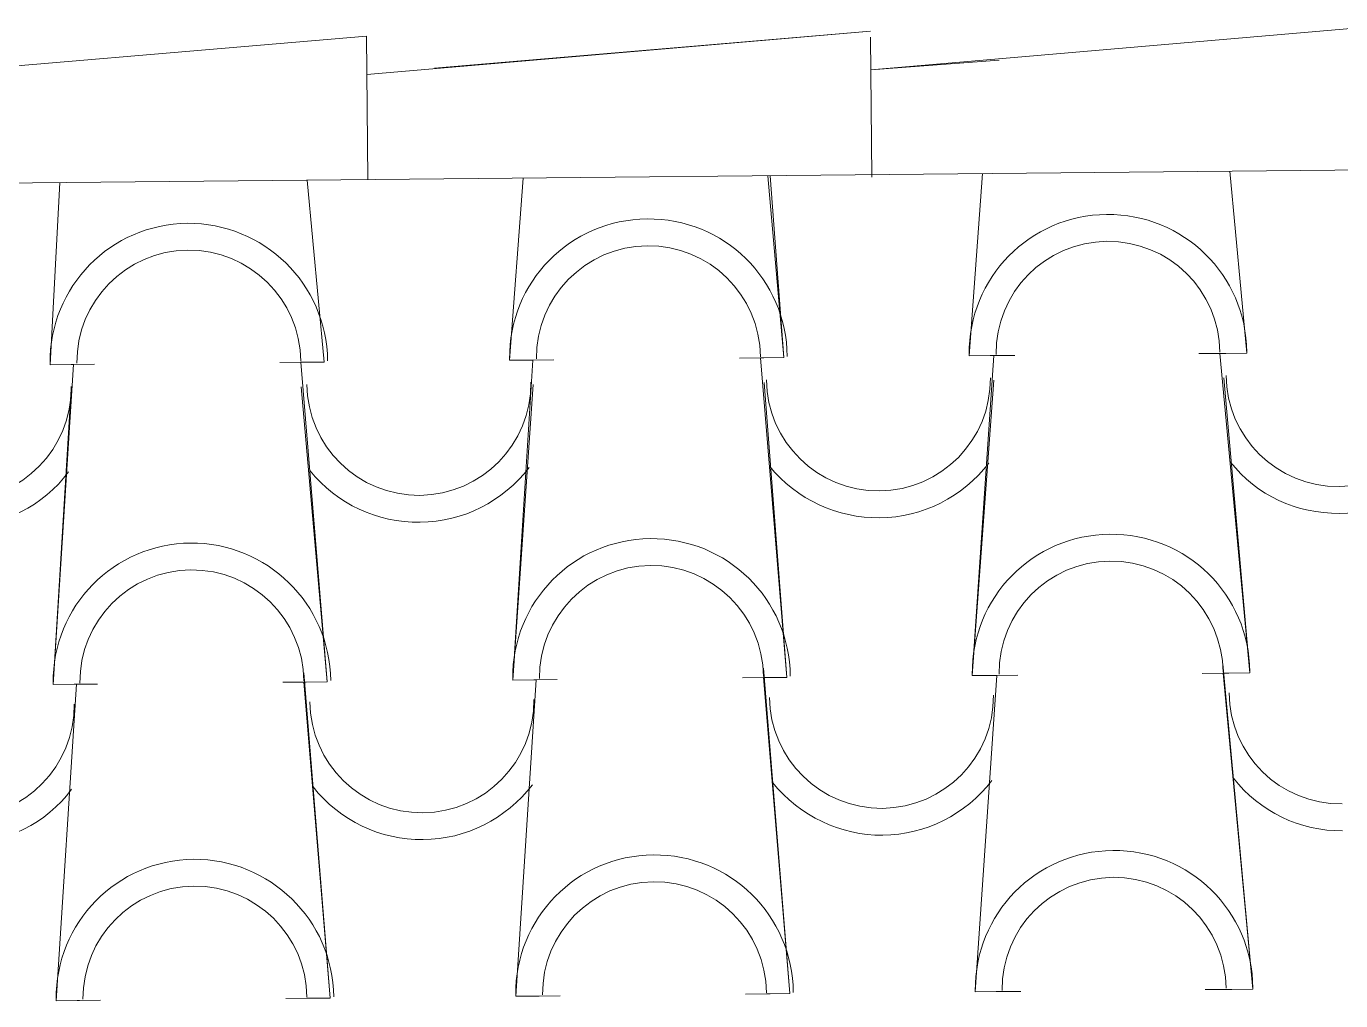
# Model space of a CAD drawing. Header units: millimetres. Extents: x 36985 to 49607, y -23856 to -17842.
# Drawn here: x 44586 to 45503, y -18547 to -17867 of the extents above; entities that cross this region are included whole.
import ezdxf

# ---------------------------------------------------------------- set-up
doc = ezdxf.new("R2010")
doc.units = ezdxf.units.MM
doc.layers.add('A-COB-___-___-EXI', color=250, linetype='Continuous', lineweight=25)

msp = doc.modelspace()

# ---------------------------------------------------------------- linework, layer by layer
at = {"layer": 'A-COB-___-___-EXI', "color": 18, "lineweight": 9}
for p, q in [((45175.06, -17874.7), (45176, -17972.44)), ((45098.2, -18098.63), (45114.49, -18098.47)), ((45261.1, -18097.06), (45243.99, -18097.22)), ((45258.65, -18097.08), (45275.76, -18096.92)), ((45423.17, -18095.5), (45404.44, -18095.68)), ((45419.1, -18095.54), (45437.83, -18095.36)), ((44616.86, -18103.25), (44633.15, -18103.1)), ((44778.94, -18101.69), (44762.65, -18101.85)), ((44939.39, -18100.15), (44923.1, -18100.31)), ((45425.32, -18318.66), (45406.59, -18318.84)), ((45421.25, -18318.7), (45439.98, -18318.52)), ((44619.01, -18326.41), (44635.3, -18326.26)), ((44781.08, -18324.86), (44764.79, -18325.01)), ((45260.8, -18320.24), (45277.9, -18320.08)), ((44621.13, -18547.13), (44637.42, -18546.98)), ((44942.02, -18544.05), (44958.31, -18543.89))]:
    msp.add_line(p, q, dxfattribs=at)
at = {"layer": 'A-COB-___-___-EXI', "color": 18, "lineweight": 9, "flags": 128}
for points in [[(45530.29, -17969.03), (45529.31, -17867.23), (45175.28, -17897.51), (45264.82, -17890.95)], [(44824.14, -17974.19), (44823.18, -17874.02), (44466.7, -17904.32)], [(44823.44, -17900.89), (45175.02, -17870.63), (44870.63, -17896.37)], [(37541.28, -18044.22), (48962.39, -17934.4), (48974.2, -18061.36), (48957.91, -18061.51), (48974.2, -18061.36), (48957.91, -18061.51), (48974.2, -18061.36), (48962.39, -17934.4), (48974.2, -18061.36), (48957.91, -18061.51), (48976.35, -18284.52), (48960.06, -18284.67), (48978.47, -18505.23), (48962.18, -18505.39), (48978.47, -18505.23), (48962.18, -18505.39), (48978.47, -18505.23), (48962.18, -18505.39), (48978.47, -18505.23), (48960.06, -18284.67), (48976.35, -18284.52), (48960.06, -18284.67)], [(45253.36, -17970.07), (45243.99, -18097.22), (45261.1, -18097.06), (45243.99, -18097.22), (45261.1, -18097.06), (45243.99, -18097.22), (45253.36, -17970.07), (45243.99, -18097.22), (45261.1, -18097.06), (45246.14, -18320.38), (45263.24, -18320.22), (45246.14, -18320.38), (45261.26, -18114.16), (45246.14, -18320.38), (45263.24, -18320.22), (45248.26, -18541.1), (45265.36, -18540.94), (45248.26, -18541.1), (45265.36, -18540.94), (45248.26, -18541.1), (45265.36, -18540.94), (45248.26, -18541.1), (45265.36, -18540.94), (45248.26, -18541.1), (45265.36, -18540.94), (45248.26, -18541.1), (45263.24, -18320.22), (45246.14, -18320.38), (45263.24, -18320.22), (45246.14, -18320.38)], [(45426.02, -17968.41), (45437.83, -18095.36), (45419.1, -18095.54), (45437.83, -18095.36), (45419.1, -18095.54), (45437.83, -18095.36), (45426.02, -17968.41), (45437.83, -18095.36), (45419.1, -18095.54), (45439.98, -18318.52), (45421.25, -18318.7), (45439.98, -18318.52), (45421.25, -18318.7), (45439.98, -18318.52), (45421.71, -18112.62), (45439.98, -18318.52), (45421.25, -18318.7), (45442.1, -18539.24), (45423.37, -18539.42), (45442.1, -18539.24), (45423.37, -18539.42), (45442.1, -18539.24), (45423.37, -18539.42), (45442.1, -18539.24), (45423.37, -18539.42), (45442.1, -18539.24), (45423.37, -18539.42), (45442.1, -18539.24), (45423.37, -18539.42), (45442.1, -18539.24), (45421.18, -18312.18), (45442.1, -18539.24), (45423.37, -18539.42)], [(44622.76, -18547.12), (44606.47, -18547.27), (44622.76, -18547.12), (44606.47, -18547.27), (44620.64, -18326.4), (44604.35, -18326.56), (44618.49, -18103.24), (44602.2, -18103.39), (44609.12, -17976.26), (44602.2, -18103.39), (44618.49, -18103.24), (44602.2, -18103.39), (44618.49, -18103.24)], [(44779.45, -18324.87), (44795.74, -18324.71), (44779.45, -18324.87), (44795.74, -18324.71), (44777.31, -18101.71), (44793.6, -18101.55), (44781.79, -17974.6), (44793.6, -18101.55), (44777.31, -18101.71), (44793.6, -18101.55), (44777.31, -18101.71)], [(44943.65, -18544.03), (44927.36, -18544.19), (44943.65, -18544.03), (44927.36, -18544.19), (44941.53, -18323.31), (44925.24, -18323.47), (44939.55, -18117.26), (44925.24, -18323.47), (44941.53, -18323.31), (44925.24, -18323.47), (44939.55, -18117.26), (44925.24, -18323.47), (44941.53, -18323.31), (44927.36, -18544.19), (44943.65, -18544.03), (44927.36, -18544.19), (44943.65, -18544.03), (44927.36, -18544.19), (44943.65, -18544.03), (44927.36, -18544.19), (44943.65, -18544.03), (44927.36, -18544.19), (44941.53, -18323.31), (44925.24, -18323.47), (44941.53, -18323.31), (44925.24, -18323.47), (44939.39, -18100.15), (44923.1, -18100.31), (44932.46, -17973.15)], [(45116.64, -18321.63), (45100.35, -18321.79), (45116.64, -18321.63), (45100.35, -18321.79), (45116.64, -18321.63), (45098.2, -18098.63), (45114.49, -18098.47), (45103.5, -17971.51), (45114.49, -18098.47), (45098.2, -18098.63), (45114.49, -18098.47), (45098.2, -18098.63), (45114.49, -18098.47), (45105.13, -17971.49), (45114.49, -18098.47), (45098.2, -18098.63), (45114.49, -18098.47), (45098.2, -18098.63), (45114.49, -18098.47), (45105.13, -17971.49)], [(45100.29, -18315.27), (45118.76, -18542.35), (45102.47, -18542.5), (45118.76, -18542.35), (45100.35, -18321.79), (45116.64, -18321.63), (45100.81, -18115.71), (45116.64, -18321.63), (45100.35, -18321.79), (45116.64, -18321.63), (45100.81, -18115.71), (45116.64, -18321.63), (45100.35, -18321.79), (45116.64, -18321.63), (45100.35, -18321.79), (45118.76, -18542.35), (45102.47, -18542.5), (45118.76, -18542.35), (45102.47, -18542.5), (45118.76, -18542.35), (45102.47, -18542.5), (45118.76, -18542.35), (45102.47, -18542.5), (45118.76, -18542.35), (45102.47, -18542.5), (45118.76, -18542.35), (45100.29, -18315.27), (45118.76, -18542.35), (45102.47, -18542.5)], [(44606.47, -18547.27), (44620.64, -18326.4), (44604.35, -18326.56), (44620.64, -18326.4), (44604.35, -18326.56), (44620.64, -18326.4), (44606.47, -18547.27), (44622.76, -18547.12), (44606.47, -18547.27), (44622.76, -18547.12), (44606.47, -18547.27), (44622.76, -18547.12), (44606.47, -18547.27), (44620.64, -18326.4), (44604.35, -18326.56), (44617.03, -18120.36), (44604.35, -18326.56), (44620.64, -18326.4), (44604.35, -18326.56), (44617.03, -18120.36)], [(44777.47, -18118.81), (44795.74, -18324.71), (44779.45, -18324.87), (44795.74, -18324.71), (44779.45, -18324.87), (44795.74, -18324.71), (44777.47, -18118.81), (44795.74, -18324.71), (44779.45, -18324.87), (44797.87, -18545.43), (44781.58, -18545.59), (44797.87, -18545.43), (44781.58, -18545.59), (44797.87, -18545.43), (44781.58, -18545.59), (44797.87, -18545.43), (44781.58, -18545.59), (44797.87, -18545.43), (44779.39, -18318.36), (44797.87, -18545.43), (44781.58, -18545.59), (44797.87, -18545.43), (44779.39, -18318.36)], [(44941.53, -18323.31), (44927.36, -18544.19), (44941.53, -18323.31), (44925.24, -18323.47), (44941.53, -18323.31), (44925.24, -18323.47)], [(45263.24, -18320.22), (45248.26, -18541.1), (45265.36, -18540.94), (45248.26, -18541.1)], [(44766.92, -18545.73), (44783.21, -18545.57), (44766.92, -18545.73), (44783.21, -18545.57)], [(45104.92, -18542.48), (45087.81, -18542.64), (45104.92, -18542.48), (45087.81, -18542.64), (45104.92, -18542.48), (45087.81, -18542.64)]]:
    msp.add_lwpolyline(points, dxfattribs=at)
for points in [[(44609.12, -17976.26), (44602.2, -18103.39), (44618.49, -18103.24), (44602.2, -18103.39), (44618.49, -18103.24), (44602.2, -18103.39)], [(44781.79, -17974.6), (44793.6, -18101.55), (44777.31, -18101.71), (44793.6, -18101.55), (44777.31, -18101.71), (44793.6, -18101.55)], [(44932.46, -17973.15), (44923.1, -18100.31), (44939.39, -18100.15), (44923.1, -18100.31), (44939.39, -18100.15), (44923.1, -18100.31), (44932.46, -17973.15), (44923.1, -18100.31), (44939.39, -18100.15), (44923.1, -18100.31), (44939.39, -18100.15), (44923.1, -18100.31)], [(45083.54, -18098.77), (45100.65, -18098.6)], [(44954.05, -18100.01), (44937.76, -18100.17)], [(44956.19, -18323.17), (44939.9, -18323.33)], [(45085.69, -18321.93), (45102.79, -18321.76)], [(45408.71, -18539.56), (45427.44, -18539.38), (45408.71, -18539.56), (45427.44, -18539.38)], [(45280.02, -18540.8), (45262.92, -18540.96)]]:
    msp.add_lwpolyline(points, close=True, dxfattribs=at)
at = {"layer": 'A-COB-___-___-EXI', "color": 18, "lineweight": 9}
for points in [[(45437.82, -18094.54), (45437.31, -18040.79), (45393.73, -17998.04), (45339.97, -17998.56)], [(45437.82, -18094.54), (45437.31, -18040.79), (45393.73, -17998.04), (45339.97, -17998.56)], [(45437.82, -18094.54), (45437.31, -18040.79), (45393.73, -17998.04), (45339.97, -17998.56)], [(45437.82, -18094.54), (45437.31, -18040.79), (45393.73, -17998.04), (45339.97, -17998.56)], [(45437.82, -18094.54), (45437.31, -18040.79), (45393.73, -17998.04), (45339.97, -17998.56)], [(45437.82, -18094.54), (45437.31, -18040.79), (45393.73, -17998.04), (45339.97, -17998.56)], [(44796.03, -18100.72), (44795.52, -18046.96), (44751.12, -18004.22), (44698.18, -18004.73)], [(44796.03, -18100.72), (44795.52, -18046.96), (44751.12, -18004.22), (44698.18, -18004.73)], [(44796.03, -18100.72), (44795.52, -18046.96), (44751.12, -18004.22), (44698.18, -18004.73)], [(44796.03, -18100.72), (44795.52, -18046.96), (44751.12, -18004.22), (44698.18, -18004.73)], [(44796.03, -18100.72), (44795.52, -18046.96), (44751.12, -18004.22), (44698.18, -18004.73)], [(44796.03, -18100.72), (44795.52, -18046.96), (44751.12, -18004.22), (44698.18, -18004.73)], [(44796.03, -18100.72), (44795.52, -18046.96), (44751.12, -18004.22), (44698.18, -18004.73)], [(44796.03, -18100.72), (44795.52, -18046.96), (44751.12, -18004.22), (44698.18, -18004.73)], [(45116.93, -18097.63), (45116.41, -18043.88), (45072.83, -18001.13), (45019.08, -18001.64)], [(45116.93, -18097.63), (45116.41, -18043.88), (45072.83, -18001.13), (45019.08, -18001.64)], [(45116.93, -18097.63), (45116.41, -18043.88), (45072.83, -18001.13), (45019.08, -18001.64)], [(45116.93, -18097.63), (45116.41, -18043.88), (45072.83, -18001.13), (45019.08, -18001.64)], [(45116.93, -18097.63), (45116.41, -18043.88), (45072.83, -18001.13), (45019.08, -18001.64)], [(45116.93, -18097.63), (45116.41, -18043.88), (45072.83, -18001.13), (45019.08, -18001.64)], [(45116.93, -18097.63), (45116.41, -18043.88), (45072.83, -18001.13), (45019.08, -18001.64)], [(45116.93, -18097.63), (45116.41, -18043.88), (45072.83, -18001.13), (45019.08, -18001.64)], [(45116.93, -18097.63), (45116.41, -18043.88), (45072.83, -18001.13), (45019.08, -18001.64)], [(45116.93, -18097.63), (45116.41, -18043.88), (45072.83, -18001.13), (45019.08, -18001.64)], [(44777.3, -18100.9), (44776.89, -18057.73), (44741.53, -18023.05), (44698.36, -18023.46)], [(44777.3, -18100.9), (44776.89, -18057.73), (44741.53, -18023.05), (44698.36, -18023.46)], [(44777.3, -18100.9), (44776.89, -18057.73), (44741.53, -18023.05), (44698.36, -18023.46)], [(44777.3, -18100.9), (44776.89, -18057.73), (44741.53, -18023.05), (44698.36, -18023.46)], [(44777.3, -18100.9), (44776.89, -18057.73), (44741.53, -18023.05), (44698.36, -18023.46)], [(44777.3, -18100.9), (44776.89, -18057.73), (44741.53, -18023.05), (44698.36, -18023.46)], [(44777.3, -18100.9), (44776.89, -18057.73), (44741.53, -18023.05), (44698.36, -18023.46)], [(44777.3, -18100.9), (44776.89, -18057.73), (44741.53, -18023.05), (44698.36, -18023.46)], [(45098.2, -18097.81), (45097.78, -18054.64), (45062.42, -18019.96), (45019.26, -18020.37)], [(45098.2, -18097.81), (45097.78, -18054.64), (45062.42, -18019.96), (45019.26, -18020.37)], [(45098.2, -18097.81), (45097.78, -18054.64), (45062.42, -18019.96), (45019.26, -18020.37)], [(45098.2, -18097.81), (45097.78, -18054.64), (45062.42, -18019.96), (45019.26, -18020.37)], [(45098.2, -18097.81), (45097.78, -18054.64), (45062.42, -18019.96), (45019.26, -18020.37)], [(45098.2, -18097.81), (45097.78, -18054.64), (45062.42, -18019.96), (45019.26, -18020.37)], [(45098.2, -18097.81), (45097.78, -18054.64), (45062.42, -18019.96), (45019.26, -18020.37)], [(45098.2, -18097.81), (45097.78, -18054.64), (45062.42, -18019.96), (45019.26, -18020.37)], [(45098.2, -18097.81), (45097.78, -18054.64), (45062.42, -18019.96), (45019.26, -18020.37)], [(45098.2, -18097.81), (45097.78, -18054.64), (45062.42, -18019.96), (45019.26, -18020.37)], [(45419.09, -18094.73), (45418.68, -18051.56), (45383.32, -18016.87), (45340.15, -18017.29)], [(45419.09, -18094.73), (45418.68, -18051.56), (45383.32, -18016.87), (45340.15, -18017.29)], [(45419.09, -18094.73), (45418.68, -18051.56), (45383.32, -18016.87), (45340.15, -18017.29)], [(45419.09, -18094.73), (45418.68, -18051.56), (45383.32, -18016.87), (45340.15, -18017.29)], [(45419.09, -18094.73), (45418.68, -18051.56), (45383.32, -18016.87), (45340.15, -18017.29)], [(45419.09, -18094.73), (45418.68, -18051.56), (45383.32, -18016.87), (45340.15, -18017.29)], [(44781.53, -18117.15), (44781.94, -18160.31), (44817.3, -18195), (44860.47, -18194.58)], [(44781.53, -18117.15), (44781.94, -18160.31), (44817.3, -18195), (44860.47, -18194.58)], [(45102.43, -18114.06), (45102.84, -18157.23), (45138.2, -18191.91), (45181.36, -18191.5)], [(45423.32, -18110.97), (45423.74, -18154.14), (45459.09, -18188.83), (45502.26, -18188.41)], [(45426.34, -18171.22), (45444.49, -18194.67), (45473.12, -18207.43), (45502.44, -18207.14)], [(44783.74, -18177.4), (44802.7, -18200.84), (44830.51, -18213.6), (44860.65, -18213.31)], [(44783.74, -18177.4), (44802.7, -18200.84), (44830.51, -18213.6), (44860.65, -18213.31)], [(45104.63, -18174.31), (45123.59, -18197.75), (45152.22, -18210.51), (45181.54, -18210.23)], [(44798.18, -18323.88), (44797.66, -18270.12), (44753.27, -18227.38), (44700.33, -18227.89)], [(44798.18, -18323.88), (44797.66, -18270.12), (44753.27, -18227.38), (44700.33, -18227.89)], [(44798.18, -18323.88), (44797.66, -18270.12), (44753.27, -18227.38), (44700.33, -18227.89)], [(44798.18, -18323.88), (44797.66, -18270.12), (44753.27, -18227.38), (44700.33, -18227.89)], [(44798.18, -18323.88), (44797.66, -18270.12), (44753.27, -18227.38), (44700.33, -18227.89)], [(44798.18, -18323.88), (44797.66, -18270.12), (44753.27, -18227.38), (44700.33, -18227.89)], [(44798.18, -18323.88), (44797.66, -18270.12), (44753.27, -18227.38), (44700.33, -18227.89)], [(44798.18, -18323.88), (44797.66, -18270.12), (44753.27, -18227.38), (44700.33, -18227.89)], [(45119.07, -18320.79), (45118.56, -18267.04), (45074.98, -18224.29), (45021.22, -18224.8)], [(45119.07, -18320.79), (45118.56, -18267.04), (45074.98, -18224.29), (45021.22, -18224.8)], [(45119.07, -18320.79), (45118.56, -18267.04), (45074.98, -18224.29), (45021.22, -18224.8)], [(45119.07, -18320.79), (45118.56, -18267.04), (45074.98, -18224.29), (45021.22, -18224.8)], [(45119.07, -18320.79), (45118.56, -18267.04), (45074.98, -18224.29), (45021.22, -18224.8)], [(45119.07, -18320.79), (45118.56, -18267.04), (45074.98, -18224.29), (45021.22, -18224.8)], [(45119.07, -18320.79), (45118.56, -18267.04), (45074.98, -18224.29), (45021.22, -18224.8)], [(45119.07, -18320.79), (45118.56, -18267.04), (45074.98, -18224.29), (45021.22, -18224.8)], [(45119.07, -18320.79), (45118.56, -18267.04), (45074.98, -18224.29), (45021.22, -18224.8)], [(45119.07, -18320.79), (45118.56, -18267.04), (45074.98, -18224.29), (45021.22, -18224.8)], [(45439.97, -18317.71), (45439.45, -18263.95), (45395.87, -18221.2), (45342.12, -18221.72)], [(45439.97, -18317.71), (45439.45, -18263.95), (45395.87, -18221.2), (45342.12, -18221.72)], [(45439.97, -18317.71), (45439.45, -18263.95), (45395.87, -18221.2), (45342.12, -18221.72)], [(45439.97, -18317.71), (45439.45, -18263.95), (45395.87, -18221.2), (45342.12, -18221.72)], [(45439.97, -18317.71), (45439.45, -18263.95), (45395.87, -18221.2), (45342.12, -18221.72)], [(45439.97, -18317.71), (45439.45, -18263.95), (45395.87, -18221.2), (45342.12, -18221.72)], [(45100.34, -18320.97), (45099.93, -18277.81), (45064.57, -18243.12), (45021.4, -18243.54)], [(45100.34, -18320.97), (45099.93, -18277.81), (45064.57, -18243.12), (45021.4, -18243.54)], [(45100.34, -18320.97), (45099.93, -18277.81), (45064.57, -18243.12), (45021.4, -18243.54)], [(45100.34, -18320.97), (45099.93, -18277.81), (45064.57, -18243.12), (45021.4, -18243.54)], [(45100.34, -18320.97), (45099.93, -18277.81), (45064.57, -18243.12), (45021.4, -18243.54)], [(45100.34, -18320.97), (45099.93, -18277.81), (45064.57, -18243.12), (45021.4, -18243.54)], [(45100.34, -18320.97), (45099.93, -18277.81), (45064.57, -18243.12), (45021.4, -18243.54)], [(45100.34, -18320.97), (45099.93, -18277.81), (45064.57, -18243.12), (45021.4, -18243.54)], [(45100.34, -18320.97), (45099.93, -18277.81), (45064.57, -18243.12), (45021.4, -18243.54)], [(45100.34, -18320.97), (45099.93, -18277.81), (45064.57, -18243.12), (45021.4, -18243.54)], [(45421.24, -18317.89), (45420.82, -18274.72), (45385.46, -18240.03), (45342.3, -18240.45)], [(45421.24, -18317.89), (45420.82, -18274.72), (45385.46, -18240.03), (45342.3, -18240.45)], [(45421.24, -18317.89), (45420.82, -18274.72), (45385.46, -18240.03), (45342.3, -18240.45)], [(45421.24, -18317.89), (45420.82, -18274.72), (45385.46, -18240.03), (45342.3, -18240.45)], [(45421.24, -18317.89), (45420.82, -18274.72), (45385.46, -18240.03), (45342.3, -18240.45)], [(45421.24, -18317.89), (45420.82, -18274.72), (45385.46, -18240.03), (45342.3, -18240.45)], [(44779.45, -18324.06), (44779.03, -18280.89), (44743.67, -18246.21), (44700.51, -18246.62)], [(44779.45, -18324.06), (44779.03, -18280.89), (44743.67, -18246.21), (44700.51, -18246.62)], [(44779.45, -18324.06), (44779.03, -18280.89), (44743.67, -18246.21), (44700.51, -18246.62)], [(44779.45, -18324.06), (44779.03, -18280.89), (44743.67, -18246.21), (44700.51, -18246.62)], [(44779.45, -18324.06), (44779.03, -18280.89), (44743.67, -18246.21), (44700.51, -18246.62)], [(44779.45, -18324.06), (44779.03, -18280.89), (44743.67, -18246.21), (44700.51, -18246.62)], [(44779.45, -18324.06), (44779.03, -18280.89), (44743.67, -18246.21), (44700.51, -18246.62)], [(44779.45, -18324.06), (44779.03, -18280.89), (44743.67, -18246.21), (44700.51, -18246.62)], [(45104.56, -18335.59), (45104.97, -18378.76), (45140.33, -18413.44), (45183.49, -18413.03)], [(45425.45, -18332.51), (45425.87, -18375.67), (45461.22, -18410.36), (45504.39, -18409.94)], [(44783.66, -18338.68), (44784.07, -18381.84), (44819.43, -18416.53), (44862.6, -18416.11)], [(44783.66, -18338.68), (44784.07, -18381.84), (44819.43, -18416.53), (44862.6, -18416.11)], [(45428.47, -18391.94), (45446.61, -18415.39), (45475.25, -18428.96), (45504.57, -18428.68)], [(45428.47, -18391.94), (45446.61, -18415.39), (45475.25, -18428.96), (45504.57, -18428.68)], [(44785.86, -18398.12), (44804.82, -18421.56), (44832.64, -18435.14), (44862.78, -18434.85)], [(44785.86, -18398.12), (44804.82, -18421.56), (44832.64, -18435.14), (44862.78, -18434.85)], [(44785.86, -18398.12), (44804.82, -18421.56), (44832.64, -18435.14), (44862.78, -18434.85)], [(45106.76, -18395.03), (45125.72, -18418.47), (45154.35, -18432.04), (45183.68, -18431.76)], [(45106.76, -18395.03), (45125.72, -18418.47), (45154.35, -18432.04), (45183.68, -18431.76)], [(45106.76, -18395.03), (45125.72, -18418.47), (45154.35, -18432.04), (45183.68, -18431.76)], [(45121.2, -18541.51), (45120.68, -18487.75), (45077.1, -18445), (45023.34, -18445.52)], [(45121.2, -18541.51), (45120.68, -18487.75), (45077.1, -18445), (45023.34, -18445.52)], [(45121.2, -18541.51), (45120.68, -18487.75), (45077.1, -18445), (45023.34, -18445.52)], [(45121.2, -18541.51), (45120.68, -18487.75), (45077.1, -18445), (45023.34, -18445.52)], [(45121.2, -18541.51), (45120.68, -18487.75), (45077.1, -18445), (45023.34, -18445.52)], [(45121.2, -18541.51), (45120.68, -18487.75), (45077.1, -18445), (45023.34, -18445.52)], [(45121.2, -18541.51), (45120.68, -18487.75), (45077.1, -18445), (45023.34, -18445.52)], [(45121.2, -18541.51), (45120.68, -18487.75), (45077.1, -18445), (45023.34, -18445.52)], [(45121.2, -18541.51), (45120.68, -18487.75), (45077.1, -18445), (45023.34, -18445.52)], [(45121.2, -18541.51), (45120.68, -18487.75), (45077.1, -18445), (45023.34, -18445.52)], [(45121.2, -18541.51), (45120.68, -18487.75), (45077.1, -18445), (45023.34, -18445.52)], [(45121.2, -18541.51), (45120.68, -18487.75), (45077.1, -18445), (45023.34, -18445.52)], [(45121.2, -18541.51), (45120.68, -18487.75), (45077.1, -18445), (45023.34, -18445.52)], [(45442.09, -18538.42), (45441.58, -18484.67), (45397.99, -18441.92), (45344.24, -18442.44)], [(45442.09, -18538.42), (45441.58, -18484.67), (45397.99, -18441.92), (45344.24, -18442.44)], [(45442.09, -18538.42), (45441.58, -18484.67), (45397.99, -18441.92), (45344.24, -18442.44)], [(45442.09, -18538.42), (45441.58, -18484.67), (45397.99, -18441.92), (45344.24, -18442.44)], [(45442.09, -18538.42), (45441.58, -18484.67), (45397.99, -18441.92), (45344.24, -18442.44)], [(45442.09, -18538.42), (45441.58, -18484.67), (45397.99, -18441.92), (45344.24, -18442.44)], [(45442.09, -18538.42), (45441.58, -18484.67), (45397.99, -18441.92), (45344.24, -18442.44)], [(45442.09, -18538.42), (45441.58, -18484.67), (45397.99, -18441.92), (45344.24, -18442.44)], [(45442.09, -18538.42), (45441.58, -18484.67), (45397.99, -18441.92), (45344.24, -18442.44)], [(45442.09, -18538.42), (45441.58, -18484.67), (45397.99, -18441.92), (45344.24, -18442.44)], [(45442.09, -18538.42), (45441.58, -18484.67), (45397.99, -18441.92), (45344.24, -18442.44)], [(45442.09, -18538.42), (45441.58, -18484.67), (45397.99, -18441.92), (45344.24, -18442.44)], [(45442.09, -18538.42), (45441.58, -18484.67), (45397.99, -18441.92), (45344.24, -18442.44)], [(44800.3, -18544.59), (44799.78, -18490.84), (44755.39, -18448.1), (44702.45, -18448.61)], [(44800.3, -18544.59), (44799.78, -18490.84), (44755.39, -18448.1), (44702.45, -18448.61)], [(44800.3, -18544.59), (44799.78, -18490.84), (44755.39, -18448.1), (44702.45, -18448.61)], [(44800.3, -18544.59), (44799.78, -18490.84), (44755.39, -18448.1), (44702.45, -18448.61)], [(44800.3, -18544.59), (44799.78, -18490.84), (44755.39, -18448.1), (44702.45, -18448.61)], [(44800.3, -18544.59), (44799.78, -18490.84), (44755.39, -18448.1), (44702.45, -18448.61)], [(44800.3, -18544.59), (44799.78, -18490.84), (44755.39, -18448.1), (44702.45, -18448.61)], [(44800.3, -18544.59), (44799.78, -18490.84), (44755.39, -18448.1), (44702.45, -18448.61)], [(44800.3, -18544.59), (44799.78, -18490.84), (44755.39, -18448.1), (44702.45, -18448.61)], [(44800.3, -18544.59), (44799.78, -18490.84), (44755.39, -18448.1), (44702.45, -18448.61)], [(45102.46, -18541.69), (45102.05, -18498.52), (45066.69, -18463.84), (45023.52, -18464.25)], [(45102.46, -18541.69), (45102.05, -18498.52), (45066.69, -18463.84), (45023.52, -18464.25)], [(45102.46, -18541.69), (45102.05, -18498.52), (45066.69, -18463.84), (45023.52, -18464.25)], [(45102.46, -18541.69), (45102.05, -18498.52), (45066.69, -18463.84), (45023.52, -18464.25)], [(45102.46, -18541.69), (45102.05, -18498.52), (45066.69, -18463.84), (45023.52, -18464.25)], [(45102.46, -18541.69), (45102.05, -18498.52), (45066.69, -18463.84), (45023.52, -18464.25)], [(45102.46, -18541.69), (45102.05, -18498.52), (45066.69, -18463.84), (45023.52, -18464.25)], [(45102.46, -18541.69), (45102.05, -18498.52), (45066.69, -18463.84), (45023.52, -18464.25)], [(45102.46, -18541.69), (45102.05, -18498.52), (45066.69, -18463.84), (45023.52, -18464.25)], [(45102.46, -18541.69), (45102.05, -18498.52), (45066.69, -18463.84), (45023.52, -18464.25)], [(45102.46, -18541.69), (45102.05, -18498.52), (45066.69, -18463.84), (45023.52, -18464.25)], [(45102.46, -18541.69), (45102.05, -18498.52), (45066.69, -18463.84), (45023.52, -18464.25)], [(45102.46, -18541.69), (45102.05, -18498.52), (45066.69, -18463.84), (45023.52, -18464.25)], [(45423.36, -18538.6), (45422.94, -18495.44), (45387.59, -18460.75), (45344.42, -18461.17)], [(45423.36, -18538.6), (45422.94, -18495.44), (45387.59, -18460.75), (45344.42, -18461.17)], [(45423.36, -18538.6), (45422.94, -18495.44), (45387.59, -18460.75), (45344.42, -18461.17)], [(45423.36, -18538.6), (45422.94, -18495.44), (45387.59, -18460.75), (45344.42, -18461.17)], [(45423.36, -18538.6), (45422.94, -18495.44), (45387.59, -18460.75), (45344.42, -18461.17)], [(45423.36, -18538.6), (45422.94, -18495.44), (45387.59, -18460.75), (45344.42, -18461.17)], [(45423.36, -18538.6), (45422.94, -18495.44), (45387.59, -18460.75), (45344.42, -18461.17)], [(45423.36, -18538.6), (45422.94, -18495.44), (45387.59, -18460.75), (45344.42, -18461.17)], [(45423.36, -18538.6), (45422.94, -18495.44), (45387.59, -18460.75), (45344.42, -18461.17)], [(45423.36, -18538.6), (45422.94, -18495.44), (45387.59, -18460.75), (45344.42, -18461.17)], [(45423.36, -18538.6), (45422.94, -18495.44), (45387.59, -18460.75), (45344.42, -18461.17)], [(45423.36, -18538.6), (45422.94, -18495.44), (45387.59, -18460.75), (45344.42, -18461.17)], [(45423.36, -18538.6), (45422.94, -18495.44), (45387.59, -18460.75), (45344.42, -18461.17)], [(44781.57, -18544.77), (44781.15, -18501.61), (44745.8, -18466.92), (44702.63, -18467.34)], [(44781.57, -18544.77), (44781.15, -18501.61), (44745.8, -18466.92), (44702.63, -18467.34)], [(44781.57, -18544.77), (44781.15, -18501.61), (44745.8, -18466.92), (44702.63, -18467.34)], [(44781.57, -18544.77), (44781.15, -18501.61), (44745.8, -18466.92), (44702.63, -18467.34)], [(44781.57, -18544.77), (44781.15, -18501.61), (44745.8, -18466.92), (44702.63, -18467.34)], [(44781.57, -18544.77), (44781.15, -18501.61), (44745.8, -18466.92), (44702.63, -18467.34)], [(44781.57, -18544.77), (44781.15, -18501.61), (44745.8, -18466.92), (44702.63, -18467.34)], [(44781.57, -18544.77), (44781.15, -18501.61), (44745.8, -18466.92), (44702.63, -18467.34)], [(44781.57, -18544.77), (44781.15, -18501.61), (44745.8, -18466.92), (44702.63, -18467.34)], [(44781.57, -18544.77), (44781.15, -18501.61), (44745.8, -18466.92), (44702.63, -18467.34)]]:
    msp.add_open_spline(points, degree=3, dxfattribs=at)
for points in [[(44698.18, -18004.73), (44698.18, -18004.73), (44644.43, -18005.24), (44601.68, -18048.83), (44602.19, -18102.58)], [(44698.18, -18004.73), (44698.18, -18004.73), (44644.43, -18005.24), (44601.68, -18048.83), (44602.19, -18102.58)], [(44698.18, -18004.73), (44698.18, -18004.73), (44644.43, -18005.24), (44601.68, -18048.83), (44602.19, -18102.58)], [(44698.18, -18004.73), (44698.18, -18004.73), (44644.43, -18005.24), (44601.68, -18048.83), (44602.19, -18102.58)], [(44698.18, -18004.73), (44698.18, -18004.73), (44644.43, -18005.24), (44601.68, -18048.83), (44602.19, -18102.58)], [(44698.18, -18004.73), (44698.18, -18004.73), (44644.43, -18005.24), (44601.68, -18048.83), (44602.19, -18102.58)], [(44698.18, -18004.73), (44698.18, -18004.73), (44644.43, -18005.24), (44601.68, -18048.83), (44602.19, -18102.58)], [(44698.18, -18004.73), (44698.18, -18004.73), (44644.43, -18005.24), (44601.68, -18048.83), (44602.19, -18102.58)], [(45019.08, -18001.64), (45019.08, -18001.64), (44965.32, -18002.16), (44922.57, -18045.74), (44923.09, -18099.49)], [(45019.08, -18001.64), (45019.08, -18001.64), (44965.32, -18002.16), (44922.57, -18045.74), (44923.09, -18099.49)], [(45019.08, -18001.64), (45019.08, -18001.64), (44965.32, -18002.16), (44922.57, -18045.74), (44923.09, -18099.49)], [(45019.08, -18001.64), (45019.08, -18001.64), (44965.32, -18002.16), (44922.57, -18045.74), (44923.09, -18099.49)], [(45019.08, -18001.64), (45019.08, -18001.64), (44965.32, -18002.16), (44922.57, -18045.74), (44923.09, -18099.49)], [(45019.08, -18001.64), (45019.08, -18001.64), (44965.32, -18002.16), (44922.57, -18045.74), (44923.09, -18099.49)], [(45019.08, -18001.64), (45019.08, -18001.64), (44965.32, -18002.16), (44922.57, -18045.74), (44923.09, -18099.49)], [(45019.08, -18001.64), (45019.08, -18001.64), (44965.32, -18002.16), (44922.57, -18045.74), (44923.09, -18099.49)], [(45019.08, -18001.64), (45019.08, -18001.64), (44965.32, -18002.16), (44922.57, -18045.74), (44923.09, -18099.49)], [(45019.08, -18001.64), (45019.08, -18001.64), (44965.32, -18002.16), (44922.57, -18045.74), (44923.09, -18099.49)], [(45339.97, -17998.56), (45339.97, -17998.56), (45286.22, -17999.07), (45243.47, -18042.65), (45243.98, -18096.41)], [(45339.97, -17998.56), (45339.97, -17998.56), (45286.22, -17999.07), (45243.47, -18042.65), (45243.98, -18096.41)], [(45339.97, -17998.56), (45339.97, -17998.56), (45286.22, -17999.07), (45243.47, -18042.65), (45243.98, -18096.41)], [(45339.97, -17998.56), (45339.97, -17998.56), (45286.22, -17999.07), (45243.47, -18042.65), (45243.98, -18096.41)], [(45339.97, -17998.56), (45339.97, -17998.56), (45286.22, -17999.07), (45243.47, -18042.65), (45243.98, -18096.41)], [(45339.97, -17998.56), (45339.97, -17998.56), (45286.22, -17999.07), (45243.47, -18042.65), (45243.98, -18096.41)], [(44698.36, -18023.46), (44698.36, -18023.46), (44655.2, -18023.88), (44620.51, -18059.23), (44620.93, -18102.4)], [(44698.36, -18023.46), (44698.36, -18023.46), (44655.2, -18023.88), (44620.51, -18059.23), (44620.93, -18102.4)], [(44698.36, -18023.46), (44698.36, -18023.46), (44655.2, -18023.88), (44620.51, -18059.23), (44620.93, -18102.4)], [(44698.36, -18023.46), (44698.36, -18023.46), (44655.2, -18023.88), (44620.51, -18059.23), (44620.93, -18102.4)], [(44698.36, -18023.46), (44698.36, -18023.46), (44655.2, -18023.88), (44620.51, -18059.23), (44620.93, -18102.4)], [(44698.36, -18023.46), (44698.36, -18023.46), (44655.2, -18023.88), (44620.51, -18059.23), (44620.93, -18102.4)], [(44698.36, -18023.46), (44698.36, -18023.46), (44655.2, -18023.88), (44620.51, -18059.23), (44620.93, -18102.4)], [(44698.36, -18023.46), (44698.36, -18023.46), (44655.2, -18023.88), (44620.51, -18059.23), (44620.93, -18102.4)], [(45019.26, -18020.37), (45019.26, -18020.37), (44976.09, -18020.79), (44941.41, -18056.15), (44941.82, -18099.31)], [(45019.26, -18020.37), (45019.26, -18020.37), (44976.09, -18020.79), (44941.41, -18056.15), (44941.82, -18099.31)], [(45019.26, -18020.37), (45019.26, -18020.37), (44976.09, -18020.79), (44941.41, -18056.15), (44941.82, -18099.31)], [(45019.26, -18020.37), (45019.26, -18020.37), (44976.09, -18020.79), (44941.41, -18056.15), (44941.82, -18099.31)], [(45019.26, -18020.37), (45019.26, -18020.37), (44976.09, -18020.79), (44941.41, -18056.15), (44941.82, -18099.31)], [(45019.26, -18020.37), (45019.26, -18020.37), (44976.09, -18020.79), (44941.41, -18056.15), (44941.82, -18099.31)], [(45019.26, -18020.37), (45019.26, -18020.37), (44976.09, -18020.79), (44941.41, -18056.15), (44941.82, -18099.31)], [(45019.26, -18020.37), (45019.26, -18020.37), (44976.09, -18020.79), (44941.41, -18056.15), (44941.82, -18099.31)], [(45019.26, -18020.37), (45019.26, -18020.37), (44976.09, -18020.79), (44941.41, -18056.15), (44941.82, -18099.31)], [(45019.26, -18020.37), (45019.26, -18020.37), (44976.09, -18020.79), (44941.41, -18056.15), (44941.82, -18099.31)], [(45340.15, -18017.29), (45340.15, -18017.29), (45296.99, -18017.7), (45262.3, -18053.06), (45262.72, -18096.23)], [(45340.15, -18017.29), (45340.15, -18017.29), (45296.99, -18017.7), (45262.3, -18053.06), (45262.72, -18096.23)], [(45340.15, -18017.29), (45340.15, -18017.29), (45296.99, -18017.7), (45262.3, -18053.06), (45262.72, -18096.23)], [(45340.15, -18017.29), (45340.15, -18017.29), (45296.99, -18017.7), (45262.3, -18053.06), (45262.72, -18096.23)], [(45340.15, -18017.29), (45340.15, -18017.29), (45296.99, -18017.7), (45262.3, -18053.06), (45262.72, -18096.23)], [(45340.15, -18017.29), (45340.15, -18017.29), (45296.99, -18017.7), (45262.3, -18053.06), (45262.72, -18096.23)], [(44860.47, -18194.58), (44860.47, -18194.58), (44903.64, -18194.17), (44938.32, -18158.81), (44937.91, -18115.64)], [(44860.47, -18194.58), (44860.47, -18194.58), (44903.64, -18194.17), (44938.32, -18158.81), (44937.91, -18115.64)], [(45181.36, -18191.5), (45181.36, -18191.5), (45224.53, -18191.08), (45259.22, -18155.72), (45258.8, -18112.56)], [(45502.26, -18188.41), (45502.26, -18188.41), (45545.43, -18188), (45580.11, -18152.64), (45579.7, -18109.47)], [(44539.57, -18197.67), (44539.57, -18197.67), (44582.74, -18197.25), (44617.42, -18161.89), (44617.01, -18118.73)], [(45181.54, -18210.23), (45181.54, -18210.23), (45211.68, -18209.94), (45239.24, -18195.83), (45257.74, -18172.03)], [(45502.44, -18207.14), (45502.44, -18207.14), (45532.58, -18206.85), (45560.95, -18192.73), (45578.64, -18168.94)], [(44539.75, -18216.4), (44539.75, -18216.4), (44569.07, -18216.12), (44597.45, -18202), (44615.14, -18178.21)], [(44860.65, -18213.31), (44860.65, -18213.31), (44890.78, -18213.02), (44918.34, -18198.91), (44936.85, -18175.11)], [(44860.65, -18213.31), (44860.65, -18213.31), (44890.78, -18213.02), (44918.34, -18198.91), (44936.85, -18175.11)], [(45021.22, -18224.8), (45021.22, -18224.8), (44967.47, -18225.32), (44924.72, -18268.9), (44925.23, -18322.66)], [(45021.22, -18224.8), (45021.22, -18224.8), (44967.47, -18225.32), (44924.72, -18268.9), (44925.23, -18322.66)], [(45021.22, -18224.8), (45021.22, -18224.8), (44967.47, -18225.32), (44924.72, -18268.9), (44925.23, -18322.66)], [(45021.22, -18224.8), (45021.22, -18224.8), (44967.47, -18225.32), (44924.72, -18268.9), (44925.23, -18322.66)], [(45021.22, -18224.8), (45021.22, -18224.8), (44967.47, -18225.32), (44924.72, -18268.9), (44925.23, -18322.66)], [(45021.22, -18224.8), (45021.22, -18224.8), (44967.47, -18225.32), (44924.72, -18268.9), (44925.23, -18322.66)], [(45021.22, -18224.8), (45021.22, -18224.8), (44967.47, -18225.32), (44924.72, -18268.9), (44925.23, -18322.66)], [(45021.22, -18224.8), (45021.22, -18224.8), (44967.47, -18225.32), (44924.72, -18268.9), (44925.23, -18322.66)], [(45021.22, -18224.8), (45021.22, -18224.8), (44967.47, -18225.32), (44924.72, -18268.9), (44925.23, -18322.66)], [(45021.22, -18224.8), (45021.22, -18224.8), (44967.47, -18225.32), (44924.72, -18268.9), (44925.23, -18322.66)], [(45342.12, -18221.72), (45342.12, -18221.72), (45288.36, -18222.23), (45245.61, -18265.82), (45246.13, -18319.57)], [(45342.12, -18221.72), (45342.12, -18221.72), (45288.36, -18222.23), (45245.61, -18265.82), (45246.13, -18319.57)], [(45342.12, -18221.72), (45342.12, -18221.72), (45288.36, -18222.23), (45245.61, -18265.82), (45246.13, -18319.57)], [(45342.12, -18221.72), (45342.12, -18221.72), (45288.36, -18222.23), (45245.61, -18265.82), (45246.13, -18319.57)], [(45342.12, -18221.72), (45342.12, -18221.72), (45288.36, -18222.23), (45245.61, -18265.82), (45246.13, -18319.57)], [(45342.12, -18221.72), (45342.12, -18221.72), (45288.36, -18222.23), (45245.61, -18265.82), (45246.13, -18319.57)], [(44700.33, -18227.89), (44700.33, -18227.89), (44646.57, -18228.41), (44603.82, -18271.99), (44604.34, -18325.74)], [(44700.33, -18227.89), (44700.33, -18227.89), (44646.57, -18228.41), (44603.82, -18271.99), (44604.34, -18325.74)], [(44700.33, -18227.89), (44700.33, -18227.89), (44646.57, -18228.41), (44603.82, -18271.99), (44604.34, -18325.74)], [(44700.33, -18227.89), (44700.33, -18227.89), (44646.57, -18228.41), (44603.82, -18271.99), (44604.34, -18325.74)], [(44700.33, -18227.89), (44700.33, -18227.89), (44646.57, -18228.41), (44603.82, -18271.99), (44604.34, -18325.74)], [(44700.33, -18227.89), (44700.33, -18227.89), (44646.57, -18228.41), (44603.82, -18271.99), (44604.34, -18325.74)], [(44700.33, -18227.89), (44700.33, -18227.89), (44646.57, -18228.41), (44603.82, -18271.99), (44604.34, -18325.74)], [(44700.33, -18227.89), (44700.33, -18227.89), (44646.57, -18228.41), (44603.82, -18271.99), (44604.34, -18325.74)], [(45021.4, -18243.54), (45021.4, -18243.54), (44978.24, -18243.95), (44943.55, -18279.31), (44943.97, -18322.48)], [(45021.4, -18243.54), (45021.4, -18243.54), (44978.24, -18243.95), (44943.55, -18279.31), (44943.97, -18322.48)], [(45021.4, -18243.54), (45021.4, -18243.54), (44978.24, -18243.95), (44943.55, -18279.31), (44943.97, -18322.48)], [(45021.4, -18243.54), (45021.4, -18243.54), (44978.24, -18243.95), (44943.55, -18279.31), (44943.97, -18322.48)], [(45021.4, -18243.54), (45021.4, -18243.54), (44978.24, -18243.95), (44943.55, -18279.31), (44943.97, -18322.48)], [(45021.4, -18243.54), (45021.4, -18243.54), (44978.24, -18243.95), (44943.55, -18279.31), (44943.97, -18322.48)], [(45021.4, -18243.54), (45021.4, -18243.54), (44978.24, -18243.95), (44943.55, -18279.31), (44943.97, -18322.48)], [(45021.4, -18243.54), (45021.4, -18243.54), (44978.24, -18243.95), (44943.55, -18279.31), (44943.97, -18322.48)], [(45021.4, -18243.54), (45021.4, -18243.54), (44978.24, -18243.95), (44943.55, -18279.31), (44943.97, -18322.48)], [(45021.4, -18243.54), (45021.4, -18243.54), (44978.24, -18243.95), (44943.55, -18279.31), (44943.97, -18322.48)], [(45342.3, -18240.45), (45342.3, -18240.45), (45299.13, -18240.87), (45264.45, -18276.22), (45264.86, -18319.39)], [(45342.3, -18240.45), (45342.3, -18240.45), (45299.13, -18240.87), (45264.45, -18276.22), (45264.86, -18319.39)], [(45342.3, -18240.45), (45342.3, -18240.45), (45299.13, -18240.87), (45264.45, -18276.22), (45264.86, -18319.39)], [(45342.3, -18240.45), (45342.3, -18240.45), (45299.13, -18240.87), (45264.45, -18276.22), (45264.86, -18319.39)], [(45342.3, -18240.45), (45342.3, -18240.45), (45299.13, -18240.87), (45264.45, -18276.22), (45264.86, -18319.39)], [(45342.3, -18240.45), (45342.3, -18240.45), (45299.13, -18240.87), (45264.45, -18276.22), (45264.86, -18319.39)], [(44700.51, -18246.62), (44700.51, -18246.62), (44657.34, -18247.04), (44622.66, -18282.39), (44623.07, -18325.56)], [(44700.51, -18246.62), (44700.51, -18246.62), (44657.34, -18247.04), (44622.66, -18282.39), (44623.07, -18325.56)], [(44700.51, -18246.62), (44700.51, -18246.62), (44657.34, -18247.04), (44622.66, -18282.39), (44623.07, -18325.56)], [(44700.51, -18246.62), (44700.51, -18246.62), (44657.34, -18247.04), (44622.66, -18282.39), (44623.07, -18325.56)], [(44700.51, -18246.62), (44700.51, -18246.62), (44657.34, -18247.04), (44622.66, -18282.39), (44623.07, -18325.56)], [(44700.51, -18246.62), (44700.51, -18246.62), (44657.34, -18247.04), (44622.66, -18282.39), (44623.07, -18325.56)], [(44700.51, -18246.62), (44700.51, -18246.62), (44657.34, -18247.04), (44622.66, -18282.39), (44623.07, -18325.56)], [(44700.51, -18246.62), (44700.51, -18246.62), (44657.34, -18247.04), (44622.66, -18282.39), (44623.07, -18325.56)], [(44862.6, -18416.11), (44862.6, -18416.11), (44905.77, -18415.7), (44940.45, -18380.34), (44940.04, -18337.17)], [(44862.6, -18416.11), (44862.6, -18416.11), (44905.77, -18415.7), (44940.45, -18380.34), (44940.04, -18337.17)], [(45183.49, -18413.03), (45183.49, -18413.03), (45226.66, -18412.61), (45261.35, -18377.26), (45260.93, -18334.09)], [(44541.7, -18419.2), (44541.7, -18419.2), (44584.87, -18418.78), (44619.55, -18383.43), (44619.14, -18340.26)], [(44541.88, -18437.93), (44541.88, -18437.93), (44571.2, -18437.65), (44599.58, -18423.53), (44617.27, -18399.74)], [(44541.88, -18437.93), (44541.88, -18437.93), (44571.2, -18437.65), (44599.58, -18423.53), (44617.27, -18399.74)], [(44862.78, -18434.85), (44862.78, -18434.85), (44892.91, -18434.56), (44920.47, -18420.44), (44938.98, -18396.65)], [(44862.78, -18434.85), (44862.78, -18434.85), (44892.91, -18434.56), (44920.47, -18420.44), (44938.98, -18396.65)], [(44862.78, -18434.85), (44862.78, -18434.85), (44892.91, -18434.56), (44920.47, -18420.44), (44938.98, -18396.65)], [(45183.68, -18431.76), (45183.68, -18431.76), (45213.81, -18431.47), (45241.37, -18417.36), (45259.87, -18393.56)], [(45183.68, -18431.76), (45183.68, -18431.76), (45213.81, -18431.47), (45241.37, -18417.36), (45259.87, -18393.56)], [(45183.68, -18431.76), (45183.68, -18431.76), (45213.81, -18431.47), (45241.37, -18417.36), (45259.87, -18393.56)], [(45023.34, -18445.52), (45023.34, -18445.52), (44969.59, -18446.04), (44926.84, -18489.62), (44927.36, -18543.37)], [(45023.34, -18445.52), (45023.34, -18445.52), (44969.59, -18446.04), (44926.84, -18489.62), (44927.36, -18543.37)], [(45023.34, -18445.52), (45023.34, -18445.52), (44969.59, -18446.04), (44926.84, -18489.62), (44927.36, -18543.37)], [(45023.34, -18445.52), (45023.34, -18445.52), (44969.59, -18446.04), (44926.84, -18489.62), (44927.36, -18543.37)], [(45023.34, -18445.52), (45023.34, -18445.52), (44969.59, -18446.04), (44926.84, -18489.62), (44927.36, -18543.37)], [(45023.34, -18445.52), (45023.34, -18445.52), (44969.59, -18446.04), (44926.84, -18489.62), (44927.36, -18543.37)], [(45023.34, -18445.52), (45023.34, -18445.52), (44969.59, -18446.04), (44926.84, -18489.62), (44927.36, -18543.37)], [(45023.34, -18445.52), (45023.34, -18445.52), (44969.59, -18446.04), (44926.84, -18489.62), (44927.36, -18543.37)], [(45023.34, -18445.52), (45023.34, -18445.52), (44969.59, -18446.04), (44926.84, -18489.62), (44927.36, -18543.37)], [(45023.34, -18445.52), (45023.34, -18445.52), (44969.59, -18446.04), (44926.84, -18489.62), (44927.36, -18543.37)], [(45023.34, -18445.52), (45023.34, -18445.52), (44969.59, -18446.04), (44926.84, -18489.62), (44927.36, -18543.37)], [(45023.34, -18445.52), (45023.34, -18445.52), (44969.59, -18446.04), (44926.84, -18489.62), (44927.36, -18543.37)], [(45023.34, -18445.52), (45023.34, -18445.52), (44969.59, -18446.04), (44926.84, -18489.62), (44927.36, -18543.37)], [(45344.24, -18442.44), (45344.24, -18442.44), (45290.49, -18442.95), (45247.74, -18486.53), (45248.25, -18540.29)], [(45344.24, -18442.44), (45344.24, -18442.44), (45290.49, -18442.95), (45247.74, -18486.53), (45248.25, -18540.29)], [(45344.24, -18442.44), (45344.24, -18442.44), (45290.49, -18442.95), (45247.74, -18486.53), (45248.25, -18540.29)], [(45344.24, -18442.44), (45344.24, -18442.44), (45290.49, -18442.95), (45247.74, -18486.53), (45248.25, -18540.29)], [(45344.24, -18442.44), (45344.24, -18442.44), (45290.49, -18442.95), (45247.74, -18486.53), (45248.25, -18540.29)], [(45344.24, -18442.44), (45344.24, -18442.44), (45290.49, -18442.95), (45247.74, -18486.53), (45248.25, -18540.29)], [(45344.24, -18442.44), (45344.24, -18442.44), (45290.49, -18442.95), (45247.74, -18486.53), (45248.25, -18540.29)], [(45344.24, -18442.44), (45344.24, -18442.44), (45290.49, -18442.95), (45247.74, -18486.53), (45248.25, -18540.29)], [(45344.24, -18442.44), (45344.24, -18442.44), (45290.49, -18442.95), (45247.74, -18486.53), (45248.25, -18540.29)], [(45344.24, -18442.44), (45344.24, -18442.44), (45290.49, -18442.95), (45247.74, -18486.53), (45248.25, -18540.29)], [(45344.24, -18442.44), (45344.24, -18442.44), (45290.49, -18442.95), (45247.74, -18486.53), (45248.25, -18540.29)], [(45344.24, -18442.44), (45344.24, -18442.44), (45290.49, -18442.95), (45247.74, -18486.53), (45248.25, -18540.29)], [(45344.24, -18442.44), (45344.24, -18442.44), (45290.49, -18442.95), (45247.74, -18486.53), (45248.25, -18540.29)], [(44702.45, -18448.61), (44702.45, -18448.61), (44648.7, -18449.12), (44605.94, -18492.7), (44606.46, -18546.46)], [(44702.45, -18448.61), (44702.45, -18448.61), (44648.7, -18449.12), (44605.94, -18492.7), (44606.46, -18546.46)], [(44702.45, -18448.61), (44702.45, -18448.61), (44648.7, -18449.12), (44605.94, -18492.7), (44606.46, -18546.46)], [(44702.45, -18448.61), (44702.45, -18448.61), (44648.7, -18449.12), (44605.94, -18492.7), (44606.46, -18546.46)], [(44702.45, -18448.61), (44702.45, -18448.61), (44648.7, -18449.12), (44605.94, -18492.7), (44606.46, -18546.46)], [(44702.45, -18448.61), (44702.45, -18448.61), (44648.7, -18449.12), (44605.94, -18492.7), (44606.46, -18546.46)], [(44702.45, -18448.61), (44702.45, -18448.61), (44648.7, -18449.12), (44605.94, -18492.7), (44606.46, -18546.46)], [(44702.45, -18448.61), (44702.45, -18448.61), (44648.7, -18449.12), (44605.94, -18492.7), (44606.46, -18546.46)], [(44702.45, -18448.61), (44702.45, -18448.61), (44648.7, -18449.12), (44605.94, -18492.7), (44606.46, -18546.46)], [(44702.45, -18448.61), (44702.45, -18448.61), (44648.7, -18449.12), (44605.94, -18492.7), (44606.46, -18546.46)], [(45023.52, -18464.25), (45023.52, -18464.25), (44980.36, -18464.67), (44945.67, -18500.03), (44946.09, -18543.19)], [(45023.52, -18464.25), (45023.52, -18464.25), (44980.36, -18464.67), (44945.67, -18500.03), (44946.09, -18543.19)], [(45023.52, -18464.25), (45023.52, -18464.25), (44980.36, -18464.67), (44945.67, -18500.03), (44946.09, -18543.19)], [(45023.52, -18464.25), (45023.52, -18464.25), (44980.36, -18464.67), (44945.67, -18500.03), (44946.09, -18543.19)], [(45023.52, -18464.25), (45023.52, -18464.25), (44980.36, -18464.67), (44945.67, -18500.03), (44946.09, -18543.19)], [(45023.52, -18464.25), (45023.52, -18464.25), (44980.36, -18464.67), (44945.67, -18500.03), (44946.09, -18543.19)], [(45023.52, -18464.25), (45023.52, -18464.25), (44980.36, -18464.67), (44945.67, -18500.03), (44946.09, -18543.19)], [(45023.52, -18464.25), (45023.52, -18464.25), (44980.36, -18464.67), (44945.67, -18500.03), (44946.09, -18543.19)], [(45023.52, -18464.25), (45023.52, -18464.25), (44980.36, -18464.67), (44945.67, -18500.03), (44946.09, -18543.19)], [(45023.52, -18464.25), (45023.52, -18464.25), (44980.36, -18464.67), (44945.67, -18500.03), (44946.09, -18543.19)], [(45023.52, -18464.25), (45023.52, -18464.25), (44980.36, -18464.67), (44945.67, -18500.03), (44946.09, -18543.19)], [(45023.52, -18464.25), (45023.52, -18464.25), (44980.36, -18464.67), (44945.67, -18500.03), (44946.09, -18543.19)], [(45023.52, -18464.25), (45023.52, -18464.25), (44980.36, -18464.67), (44945.67, -18500.03), (44946.09, -18543.19)], [(45344.42, -18461.17), (45344.42, -18461.17), (45301.25, -18461.58), (45266.57, -18496.94), (45266.98, -18540.11)], [(45344.42, -18461.17), (45344.42, -18461.17), (45301.25, -18461.58), (45266.57, -18496.94), (45266.98, -18540.11)], [(45344.42, -18461.17), (45344.42, -18461.17), (45301.25, -18461.58), (45266.57, -18496.94), (45266.98, -18540.11)], [(45344.42, -18461.17), (45344.42, -18461.17), (45301.25, -18461.58), (45266.57, -18496.94), (45266.98, -18540.11)], [(45344.42, -18461.17), (45344.42, -18461.17), (45301.25, -18461.58), (45266.57, -18496.94), (45266.98, -18540.11)], [(45344.42, -18461.17), (45344.42, -18461.17), (45301.25, -18461.58), (45266.57, -18496.94), (45266.98, -18540.11)], [(45344.42, -18461.17), (45344.42, -18461.17), (45301.25, -18461.58), (45266.57, -18496.94), (45266.98, -18540.11)], [(45344.42, -18461.17), (45344.42, -18461.17), (45301.25, -18461.58), (45266.57, -18496.94), (45266.98, -18540.11)], [(45344.42, -18461.17), (45344.42, -18461.17), (45301.25, -18461.58), (45266.57, -18496.94), (45266.98, -18540.11)], [(45344.42, -18461.17), (45344.42, -18461.17), (45301.25, -18461.58), (45266.57, -18496.94), (45266.98, -18540.11)], [(45344.42, -18461.17), (45344.42, -18461.17), (45301.25, -18461.58), (45266.57, -18496.94), (45266.98, -18540.11)], [(45344.42, -18461.17), (45344.42, -18461.17), (45301.25, -18461.58), (45266.57, -18496.94), (45266.98, -18540.11)], [(45344.42, -18461.17), (45344.42, -18461.17), (45301.25, -18461.58), (45266.57, -18496.94), (45266.98, -18540.11)], [(44702.63, -18467.34), (44702.63, -18467.34), (44659.46, -18467.75), (44624.78, -18503.11), (44625.19, -18546.28)], [(44702.63, -18467.34), (44702.63, -18467.34), (44659.46, -18467.75), (44624.78, -18503.11), (44625.19, -18546.28)], [(44702.63, -18467.34), (44702.63, -18467.34), (44659.46, -18467.75), (44624.78, -18503.11), (44625.19, -18546.28)], [(44702.63, -18467.34), (44702.63, -18467.34), (44659.46, -18467.75), (44624.78, -18503.11), (44625.19, -18546.28)], [(44702.63, -18467.34), (44702.63, -18467.34), (44659.46, -18467.75), (44624.78, -18503.11), (44625.19, -18546.28)], [(44702.63, -18467.34), (44702.63, -18467.34), (44659.46, -18467.75), (44624.78, -18503.11), (44625.19, -18546.28)], [(44702.63, -18467.34), (44702.63, -18467.34), (44659.46, -18467.75), (44624.78, -18503.11), (44625.19, -18546.28)], [(44702.63, -18467.34), (44702.63, -18467.34), (44659.46, -18467.75), (44624.78, -18503.11), (44625.19, -18546.28)], [(44702.63, -18467.34), (44702.63, -18467.34), (44659.46, -18467.75), (44624.78, -18503.11), (44625.19, -18546.28)], [(44702.63, -18467.34), (44702.63, -18467.34), (44659.46, -18467.75), (44624.78, -18503.11), (44625.19, -18546.28)]]:
    msp.add_open_spline(points, degree=3, knots=[0.125, 0.125, 0.125, 0.125, 0.125001, 1, 1, 1, 1], dxfattribs=at)

doc.saveas('drawing.dxf')
